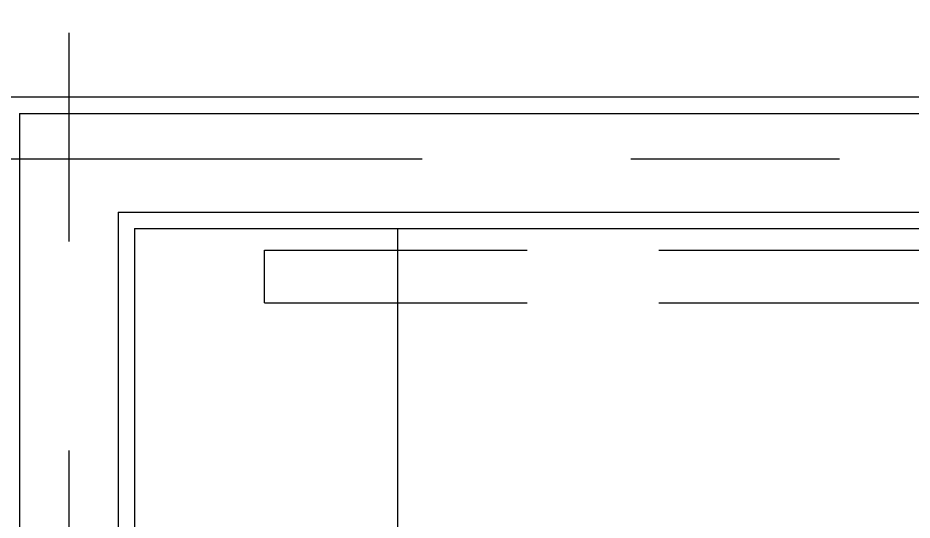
# Model space of a CAD drawing. Extents: x -119186 to 98821, y 1814 to 147180.
# Drawn here: x 15670 to 16351, y 34791 to 35173 of the extents above; entities that cross this region are included whole.
import ezdxf

# ---------------------------------------------------------------- set-up
doc = ezdxf.new("R2010")
doc.units = 0
doc.header["$LTSCALE"] = 12.7
doc.header["$MEASUREMENT"] = 0
doc.linetypes.add('CENTER', pattern=[2, 1.25, -0.25, 0.25, -0.25])
doc.linetypes.add('HIDDEN', pattern=[4.724409, 3.149606, -1.574803])
for name, color, linetype in [('A_建築（什器）', 8, 'CONTINUOUS'), ('A_建築（建具）', 2, 'CONTINUOUS'), ('A_建築（新設・仕上げ）', 2, 'CONTINUOUS'), ('A_建築（軽鉄下地）', 8, 'CONTINUOUS'), ('A_通り芯', 8, 'CENTER')]:
    doc.layers.add(name, color=color, linetype=linetype)

msp = doc.modelspace()

# ---------------------------------------------------------------- linework, layer by layer
at = {"layer": 'A_建築（什器）', "color": 8}
msp.add_line((15959.13, 35012.64), (15959.13, 32762.64), dxfattribs=at)
at = {"layer": 'A_建築（建具）', "color": 8}
msp.add_line((15857.85, 34956.14), (15857.85, 34996.14), dxfattribs=at)
at = {"layer": 'A_建築（建具）', "color": 8, "linetype": 'HIDDEN', "ltscale": 5}
for p, q in [((15857.85, 34996.14), (16782.85, 34996.14)), ((15857.85, 34956.14), (16782.85, 34956.14))]:
    msp.add_line(p, q, dxfattribs=at)
at = {"layer": 'A_建築（新設・仕上げ）', "color": 8}
for p, q in [((15659.13, 35112.64), (16832.85, 35112.64)), ((15759.13, 35012.64), (16832.85, 35012.64)), ((15759.13, 35012.64), (15759.13, 32357.64))]:
    msp.add_line(p, q, dxfattribs=at)
at = {"layer": 'A_建築（軽鉄下地）', "color": 8, "ltscale": 50}
for p, q in [((15671.63, 35100.14), (16832.85, 35100.14)), ((15671.63, 35100.14), (15671.63, 32357.64)), ((15746.63, 35025.14), (16832.85, 35025.14)), ((15746.63, 35025.14), (15746.63, 32357.64))]:
    msp.add_line(p, q, dxfattribs=at)
at = {"layer": 'A_通り芯', "color": 8, "ltscale": 50}
for p, q in [((15709.13, 51353.91), (15709.13, 14059.15)), ((15184.19, 35065.49), (23314.5, 35065.49))]:
    msp.add_line(p, q, dxfattribs=at)

doc.saveas('drawing.dxf')
